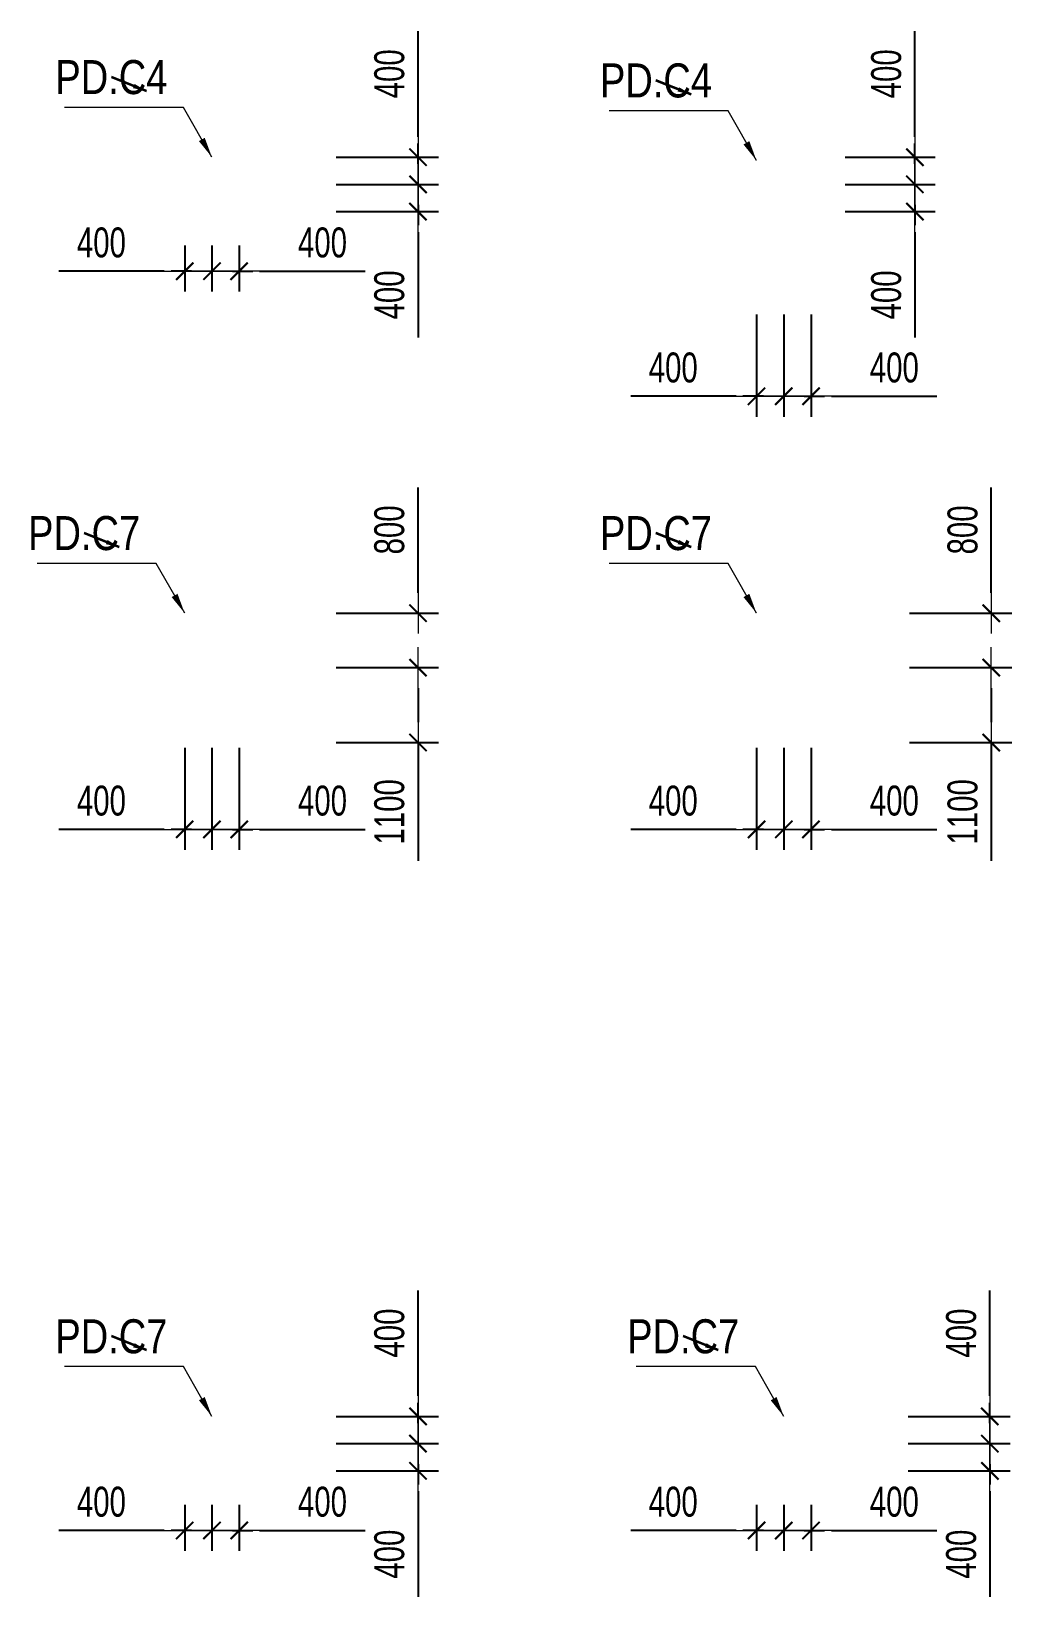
# Model space of a CAD drawing. Header units: millimetres. Extents: x -259680 to 286077, y 2206 to 90611.
# Drawn here: x 196746 to 211148, y 25951 to 48949 of the extents above; entities that cross this region are included whole.
import ezdxf
from ezdxf.enums import TextEntityAlignment as Align

# ---------------------------------------------------------------- set-up
doc = ezdxf.new("R2010")
doc.units = ezdxf.units.MM
doc.layers.get('Defpoints').update_dxf_attribs({"color": 151, "lineweight": 9})
for name, color, linetype, lineweight in [('$0$C1', 20, 'Continuous', 35), ('$1$NDC_S_ANNO', 7, 'Continuous', 20), ('$1$NDC_S_DIM', 1, 'Continuous', 15), ('NDC_S_DIM', 1, 'Continuous', 15)]:
    doc.layers.add(name, color=color, linetype=linetype, lineweight=lineweight)
doc.styles.add('$1$NDC_DIM', font='', dxfattribs={"width": 0.75})
doc.styles.add('$2$ARIAL', font='arial.ttf', dxfattribs={"width": 0.8})
doc.styles.add('NDC_DIM', font='', dxfattribs={"width": 0.75})
doc.styles.get('$1$NDC_DIM').set_extended_font_data('Dotum')
doc.styles.get('NDC_DIM').set_extended_font_data('Dotum')
doc.dimstyles.new('$0$NDC_dim_150', dxfattribs={"dimscale": 150, "dimtxt": 2.2, "dimasz": 1.5, "dimexe": 1.5, "dimexo": 2.5, "dimgap": 1, "dimtad": 1, "dimdec": 0, "dimzin": 0, "dimdsep": 46, "dimtxsty": '$1$NDC_DIM', "dimblk": '$1$DIMMARK', "dimcen": 0.09, "dimdle": 1.2, "dimclrd": 1, "dimclre": 1, "dimclrt": 3, "dimadec": 0, "dimazin": 0, "dimtfac": 1, "dimtdec": 0, "dimtix": 1, "dimtofl": 0, "dimtmove": 0, "dimatfit": 3, "dimfxl": 0, "dimtolj": 1, "dimtzin": 0, "dimarcsym": 0})
doc.dimstyles.new('$1$NDC_dim_iso', dxfattribs={"dimtxt": 2.2, "dimasz": 1, "dimexe": 1.5, "dimexo": 2.5, "dimgap": 1, "dimtad": 1, "dimdec": 0, "dimzin": 0, "dimdsep": 46, "dimtxsty": '$1$NDC_DIM', "dimblk": '$1$DIMMARK', "dimcen": 0.09, "dimdle": 1.2, "dimclrd": 1, "dimclre": 1, "dimclrt": 3, "dimadec": 0, "dimazin": 0, "dimtfac": 1, "dimtdec": 0, "dimtix": 1, "dimtofl": 0, "dimtmove": 0, "dimatfit": 3, "dimfxl": 0, "dimtolj": 1, "dimtzin": 0, "dimarcsym": 0})
doc.dimstyles.new('NDC_dim_200', dxfattribs={"dimscale": 200, "dimtxt": 2.2, "dimasz": 1.5, "dimexe": 1.5, "dimexo": 2.5, "dimgap": 1, "dimtad": 1, "dimdec": 0, "dimzin": 0, "dimdsep": 46, "dimtxsty": 'NDC_DIM', "dimblk": 'DIMMARK', "dimcen": 0.09, "dimdle": 1.2, "dimclrd": 1, "dimclre": 1, "dimclrt": 3, "dimadec": 0, "dimazin": 0, "dimtfac": 1, "dimtdec": 0, "dimtix": 1, "dimtofl": 0, "dimtmove": 0, "dimatfit": 3, "dimfxl": 0, "dimtolj": 1, "dimtzin": 0, "dimarcsym": 0})

# ---------------------------------------------------------------- blocks, each defined once
blk = doc.blocks.new('$1$DIMMARK')
at = {"layer": '$1$NDC_S_DIM', "color": 1}
blk.add_line((-1.5, 0), (1, 0), dxfattribs=at)
at = {"layer": '$1$NDC_S_DIM', "color": 2, "const_width": 0.1}
blk.add_lwpolyline([(-0.424, -0.424), (0.424, 0.424)], dxfattribs=at)
blk = doc.blocks.new('DIMMARK')
at = {"layer": 'NDC_S_DIM', "color": 1}
blk.add_line((-1.5, 0), (1, 0), dxfattribs=at)
at = {"layer": 'NDC_S_DIM', "color": 2, "const_width": 0.1}
blk.add_lwpolyline([(-0.424, -0.424), (0.424, 0.424)], dxfattribs=at)
blk = doc.blocks.new('*D1610')
at = {"layer": 'Defpoints', "color": 0, "ltscale": 100, "transparency": 16777216}
for p in [(199400, 46300), (199800, 46300), (199800, 45424)]:
    blk.add_point(p, dxfattribs=at)
at = {"layer": 'NDC_S_DIM', "color": 1, "lineweight": -2, "ltscale": 100, "transparency": 16777216}
for p, q in [((199400, 45800), (199400, 45124)), ((199800, 45800), (199800, 45124)), ((199100, 45424), (198800, 45424)), ((200100, 45424), (201649, 45424))]:
    blk.add_line(p, q, dxfattribs=at)
at = {"layer": 'NDC_S_DIM', "color": 1, "lineweight": -2, "ltscale": 100, "transparency": 16777216, "xscale": 300, "yscale": 300, "zscale": 300}
blk.add_blockref('DIMMARK', (199400, 45424), dxfattribs=at)
at = {"layer": 'NDC_S_DIM', "color": 1, "lineweight": -2, "ltscale": 100, "transparency": 16777216, "xscale": 300, "yscale": 300, "zscale": 300, "rotation": 180}
blk.add_blockref('DIMMARK', (199800, 45424), dxfattribs=at)
at = {"layer": 'NDC_S_DIM', "color": 3, "ltscale": 100, "transparency": 16777216, "insert": (201024, 45844), "char_height": 440, "attachment_point": 5, "style": 'NDC_DIM'}
blk.add_mtext('\\A1;400', dxfattribs=at)
blk = doc.blocks.new('*D1611')
at = {"layer": 'Defpoints', "color": 0, "ltscale": 100, "transparency": 16777216}
for p in [(199000, 46300), (199400, 46300), (199400, 45424)]:
    blk.add_point(p, dxfattribs=at)
at = {"layer": 'NDC_S_DIM', "color": 1, "lineweight": -2, "ltscale": 100, "transparency": 16777216}
for p, q in [((199000, 45800), (199000, 45124)), ((199400, 45800), (199400, 45124)), ((198700, 45424), (197151, 45424)), ((199700, 45424), (200000, 45424))]:
    blk.add_line(p, q, dxfattribs=at)
at = {"layer": 'NDC_S_DIM', "color": 1, "lineweight": -2, "ltscale": 100, "transparency": 16777216, "xscale": 300, "yscale": 300, "zscale": 300}
blk.add_blockref('DIMMARK', (199000, 45424), dxfattribs=at)
at = {"layer": 'NDC_S_DIM', "color": 1, "lineweight": -2, "ltscale": 100, "transparency": 16777216, "xscale": 300, "yscale": 300, "zscale": 300, "rotation": 180}
blk.add_blockref('DIMMARK', (199400, 45424), dxfattribs=at)
at = {"layer": 'NDC_S_DIM', "color": 3, "ltscale": 100, "transparency": 16777216, "insert": (197776, 45844), "char_height": 440, "attachment_point": 5, "style": 'NDC_DIM'}
blk.add_mtext('\\A1;400', dxfattribs=at)
blk = doc.blocks.new('*D1612')
at = {"layer": 'Defpoints', "color": 0, "ltscale": 100, "transparency": 16777216}
for p in [(199800, 47100), (202427, 47100), (199800, 46700)]:
    blk.add_point(p, dxfattribs=at)
at = {"layer": 'NDC_S_DIM', "color": 1, "lineweight": -2, "ltscale": 100, "transparency": 16777216}
for p, q in [((202427, 47400), (202427, 48949)), ((201227, 47100), (202727, 47100)), ((201227, 46700), (202727, 46700)), ((202427, 46400), (202427, 46100))]:
    blk.add_line(p, q, dxfattribs=at)
at = {"layer": 'NDC_S_DIM', "color": 1, "lineweight": -2, "ltscale": 100, "transparency": 16777216, "xscale": 300, "yscale": 300, "zscale": 300}
for p, rotation in [((202427, 47100), 270), ((202427, 46700), 90)]:
    blk.add_blockref('DIMMARK', p, dxfattribs=dict(at, rotation=rotation))
at = {"layer": 'NDC_S_DIM', "color": 3, "ltscale": 100, "transparency": 16777216, "insert": (202007, 48324), "char_height": 440, "attachment_point": 5, "rotation": 90, "style": 'NDC_DIM'}
blk.add_mtext('\\A1;400', dxfattribs=at)
blk = doc.blocks.new('*D1613')
at = {"layer": 'Defpoints', "color": 0, "ltscale": 100, "transparency": 16777216}
for p in [(199800, 46700), (202427, 46700), (199800, 46300)]:
    blk.add_point(p, dxfattribs=at)
at = {"layer": 'NDC_S_DIM', "color": 1, "lineweight": -2, "ltscale": 100, "transparency": 16777216}
for p, q in [((202427, 47000), (202427, 47300)), ((201227, 46700), (202727, 46700)), ((201227, 46300), (202727, 46300)), ((202427, 46000), (202427, 44451))]:
    blk.add_line(p, q, dxfattribs=at)
at = {"layer": 'NDC_S_DIM', "color": 1, "lineweight": -2, "ltscale": 100, "transparency": 16777216, "xscale": 300, "yscale": 300, "zscale": 300}
for p, rotation in [((202427, 46700), 270), ((202427, 46300), 90)]:
    blk.add_blockref('DIMMARK', p, dxfattribs=dict(at, rotation=rotation))
at = {"layer": 'NDC_S_DIM', "color": 3, "ltscale": 100, "transparency": 16777216, "insert": (202007, 45076), "char_height": 440, "attachment_point": 5, "rotation": 90, "style": 'NDC_DIM'}
blk.add_mtext('\\A1;400', dxfattribs=at)
blk = doc.blocks.new('*D1614')
at = {"layer": 'Defpoints', "color": 0, "ltscale": 100, "transparency": 16777216}
for p in [(208200, 47100), (209726, 47100), (208200, 46700)]:
    blk.add_point(p, dxfattribs=at)
at = {"layer": 'NDC_S_DIM', "color": 1, "lineweight": -2, "ltscale": 100, "transparency": 16777216}
for p, q in [((209726, 47400), (209726, 48949)), ((208700, 47100), (210026, 47100)), ((208700, 46700), (210026, 46700)), ((209726, 46400), (209726, 46100))]:
    blk.add_line(p, q, dxfattribs=at)
at = {"layer": 'NDC_S_DIM', "color": 1, "lineweight": -2, "ltscale": 100, "transparency": 16777216, "xscale": 300, "yscale": 300, "zscale": 300}
for p, rotation in [((209726, 47100), 270), ((209726, 46700), 90)]:
    blk.add_blockref('DIMMARK', p, dxfattribs=dict(at, rotation=rotation))
at = {"layer": 'NDC_S_DIM', "color": 3, "ltscale": 100, "transparency": 16777216, "insert": (209306, 48324), "char_height": 440, "attachment_point": 5, "rotation": 90, "style": 'NDC_DIM'}
blk.add_mtext('\\A1;400', dxfattribs=at)
blk = doc.blocks.new('*D1615')
at = {"layer": 'Defpoints', "color": 0, "ltscale": 100, "transparency": 16777216}
for p in [(208200, 46700), (209726, 46700), (208200, 46300)]:
    blk.add_point(p, dxfattribs=at)
at = {"layer": 'NDC_S_DIM', "color": 1, "lineweight": -2, "ltscale": 100, "transparency": 16777216}
for p, q in [((209726, 47000), (209726, 47300)), ((208700, 46700), (210026, 46700)), ((208700, 46300), (210026, 46300)), ((209726, 46000), (209726, 44451))]:
    blk.add_line(p, q, dxfattribs=at)
at = {"layer": 'NDC_S_DIM', "color": 1, "lineweight": -2, "ltscale": 100, "transparency": 16777216, "xscale": 300, "yscale": 300, "zscale": 300}
for p, rotation in [((209726, 46700), 270), ((209726, 46300), 90)]:
    blk.add_blockref('DIMMARK', p, dxfattribs=dict(at, rotation=rotation))
at = {"layer": 'NDC_S_DIM', "color": 3, "ltscale": 100, "transparency": 16777216, "insert": (209306, 45076), "char_height": 440, "attachment_point": 5, "rotation": 90, "style": 'NDC_DIM'}
blk.add_mtext('\\A1;400', dxfattribs=at)
blk = doc.blocks.new('*D1616')
at = {"layer": 'Defpoints', "color": 0, "ltscale": 100, "transparency": 16777216}
for p in [(207800, 39600), (208200, 39600), (208200, 37224)]:
    blk.add_point(p, dxfattribs=at)
at = {"layer": 'NDC_S_DIM', "color": 1, "lineweight": -2, "ltscale": 100, "transparency": 16777216}
for p, q in [((207800, 38424), (207800, 36924)), ((208200, 38424), (208200, 36924)), ((207500, 37224), (207200, 37224)), ((208500, 37224), (210049, 37224))]:
    blk.add_line(p, q, dxfattribs=at)
at = {"layer": 'NDC_S_DIM', "color": 1, "lineweight": -2, "ltscale": 100, "transparency": 16777216, "xscale": 300, "yscale": 300, "zscale": 300}
blk.add_blockref('DIMMARK', (207800, 37224), dxfattribs=at)
at = {"layer": 'NDC_S_DIM', "color": 1, "lineweight": -2, "ltscale": 100, "transparency": 16777216, "xscale": 300, "yscale": 300, "zscale": 300, "rotation": 180}
blk.add_blockref('DIMMARK', (208200, 37224), dxfattribs=at)
at = {"layer": 'NDC_S_DIM', "color": 3, "ltscale": 100, "transparency": 16777216, "insert": (209424, 37644), "char_height": 440, "attachment_point": 5, "style": 'NDC_DIM'}
blk.add_mtext('\\A1;400', dxfattribs=at)
blk = doc.blocks.new('*D1617')
at = {"layer": 'Defpoints', "color": 0, "ltscale": 100, "transparency": 16777216}
for p in [(207400, 39600), (207800, 39600), (207800, 37224)]:
    blk.add_point(p, dxfattribs=at)
at = {"layer": 'NDC_S_DIM', "color": 1, "lineweight": -2, "ltscale": 100, "transparency": 16777216}
for p, q in [((207400, 38424), (207400, 36924)), ((207800, 38424), (207800, 36924)), ((207100, 37224), (205551, 37224)), ((208100, 37224), (208400, 37224))]:
    blk.add_line(p, q, dxfattribs=at)
at = {"layer": 'NDC_S_DIM', "color": 1, "lineweight": -2, "ltscale": 100, "transparency": 16777216, "xscale": 300, "yscale": 300, "zscale": 300}
blk.add_blockref('DIMMARK', (207400, 37224), dxfattribs=at)
at = {"layer": 'NDC_S_DIM', "color": 1, "lineweight": -2, "ltscale": 100, "transparency": 16777216, "xscale": 300, "yscale": 300, "zscale": 300, "rotation": 180}
blk.add_blockref('DIMMARK', (207800, 37224), dxfattribs=at)
at = {"layer": 'NDC_S_DIM', "color": 3, "ltscale": 100, "transparency": 16777216, "insert": (206176, 37644), "char_height": 440, "attachment_point": 5, "style": 'NDC_DIM'}
blk.add_mtext('\\A1;400', dxfattribs=at)
blk = doc.blocks.new('*D1618')
at = {"layer": 'Defpoints', "color": 0, "ltscale": 100, "transparency": 16777216}
for p in [(199400, 39600), (199800, 39600), (199800, 37224)]:
    blk.add_point(p, dxfattribs=at)
at = {"layer": 'NDC_S_DIM', "color": 1, "lineweight": -2, "ltscale": 100, "transparency": 16777216}
for p, q in [((199400, 38424), (199400, 36924)), ((199800, 38424), (199800, 36924)), ((199100, 37224), (198800, 37224)), ((200100, 37224), (201649, 37224))]:
    blk.add_line(p, q, dxfattribs=at)
at = {"layer": 'NDC_S_DIM', "color": 1, "lineweight": -2, "ltscale": 100, "transparency": 16777216, "xscale": 300, "yscale": 300, "zscale": 300}
blk.add_blockref('DIMMARK', (199400, 37224), dxfattribs=at)
at = {"layer": 'NDC_S_DIM', "color": 1, "lineweight": -2, "ltscale": 100, "transparency": 16777216, "xscale": 300, "yscale": 300, "zscale": 300, "rotation": 180}
blk.add_blockref('DIMMARK', (199800, 37224), dxfattribs=at)
at = {"layer": 'NDC_S_DIM', "color": 3, "ltscale": 100, "transparency": 16777216, "insert": (201024, 37644), "char_height": 440, "attachment_point": 5, "style": 'NDC_DIM'}
blk.add_mtext('\\A1;400', dxfattribs=at)
blk = doc.blocks.new('*D1619')
at = {"layer": 'Defpoints', "color": 0, "ltscale": 100, "transparency": 16777216}
for p in [(199000, 39600), (199400, 39600), (199400, 37224)]:
    blk.add_point(p, dxfattribs=at)
at = {"layer": 'NDC_S_DIM', "color": 1, "lineweight": -2, "ltscale": 100, "transparency": 16777216}
for p, q in [((199000, 38424), (199000, 36924)), ((199400, 38424), (199400, 36924)), ((198700, 37224), (197151, 37224)), ((199700, 37224), (200000, 37224))]:
    blk.add_line(p, q, dxfattribs=at)
at = {"layer": 'NDC_S_DIM', "color": 1, "lineweight": -2, "ltscale": 100, "transparency": 16777216, "xscale": 300, "yscale": 300, "zscale": 300}
blk.add_blockref('DIMMARK', (199000, 37224), dxfattribs=at)
at = {"layer": 'NDC_S_DIM', "color": 1, "lineweight": -2, "ltscale": 100, "transparency": 16777216, "xscale": 300, "yscale": 300, "zscale": 300, "rotation": 180}
blk.add_blockref('DIMMARK', (199400, 37224), dxfattribs=at)
at = {"layer": 'NDC_S_DIM', "color": 3, "ltscale": 100, "transparency": 16777216, "insert": (197776, 37644), "char_height": 440, "attachment_point": 5, "style": 'NDC_DIM'}
blk.add_mtext('\\A1;400', dxfattribs=at)
blk = doc.blocks.new('*D1620')
at = {"layer": 'Defpoints', "color": 0, "ltscale": 100, "transparency": 16777216}
for p in [(199800, 40400), (202427, 40400), (199800, 39600)]:
    blk.add_point(p, dxfattribs=at)
at = {"layer": 'NDC_S_DIM', "color": 1, "lineweight": -2, "ltscale": 100, "transparency": 16777216}
for p, q in [((202427, 40700), (202427, 42249)), ((201227, 40400), (202727, 40400)), ((201227, 39600), (202727, 39600)), ((202427, 39300), (202427, 39000))]:
    blk.add_line(p, q, dxfattribs=at)
at = {"layer": 'NDC_S_DIM', "color": 1, "lineweight": -2, "ltscale": 100, "transparency": 16777216, "xscale": 300, "yscale": 300, "zscale": 300}
for p, rotation in [((202427, 40400), 270), ((202427, 39600), 90)]:
    blk.add_blockref('DIMMARK', p, dxfattribs=dict(at, rotation=rotation))
at = {"layer": 'NDC_S_DIM', "color": 3, "ltscale": 100, "transparency": 16777216, "insert": (202007, 41624), "char_height": 440, "attachment_point": 5, "rotation": 90, "style": 'NDC_DIM'}
blk.add_mtext('\\A1;800', dxfattribs=at)
blk = doc.blocks.new('*D1621')
at = {"layer": 'Defpoints', "color": 0, "ltscale": 100, "transparency": 16777216}
for p in [(199800, 39600), (202427, 39600), (199800, 38500)]:
    blk.add_point(p, dxfattribs=at)
at = {"layer": 'NDC_S_DIM', "color": 1, "lineweight": -2, "ltscale": 100, "transparency": 16777216}
for p, q in [((201227, 39600), (202727, 39600)), ((202427, 39300), (202427, 38800)), ((201227, 38500), (202727, 38500)), ((202427, 38500), (202427, 36763))]:
    blk.add_line(p, q, dxfattribs=at)
at = {"layer": 'NDC_S_DIM', "color": 1, "lineweight": -2, "ltscale": 100, "transparency": 16777216, "xscale": 300, "yscale": 300, "zscale": 300}
for p, rotation in [((202427, 39600), 90), ((202427, 38500), 270)]:
    blk.add_blockref('DIMMARK', p, dxfattribs=dict(at, rotation=rotation))
at = {"layer": 'NDC_S_DIM', "color": 3, "ltscale": 100, "transparency": 16777216, "insert": (202007, 37481), "char_height": 440, "attachment_point": 5, "rotation": 90, "style": 'NDC_DIM'}
blk.add_mtext('\\A1;1100', dxfattribs=at)
blk = doc.blocks.new('*D1622')
at = {"layer": 'Defpoints', "color": 0, "ltscale": 100, "transparency": 16777216}
for p in [(199400, 27800), (199800, 27800), (199800, 26924)]:
    blk.add_point(p, dxfattribs=at)
at = {"layer": 'NDC_S_DIM', "color": 1, "lineweight": -2, "ltscale": 100, "transparency": 16777216}
for p, q in [((199400, 27300), (199400, 26624)), ((199800, 27300), (199800, 26624)), ((199100, 26924), (198800, 26924)), ((200100, 26924), (201649, 26924))]:
    blk.add_line(p, q, dxfattribs=at)
at = {"layer": 'NDC_S_DIM', "color": 1, "lineweight": -2, "ltscale": 100, "transparency": 16777216, "xscale": 300, "yscale": 300, "zscale": 300}
blk.add_blockref('DIMMARK', (199400, 26924), dxfattribs=at)
at = {"layer": 'NDC_S_DIM', "color": 1, "lineweight": -2, "ltscale": 100, "transparency": 16777216, "xscale": 300, "yscale": 300, "zscale": 300, "rotation": 180}
blk.add_blockref('DIMMARK', (199800, 26924), dxfattribs=at)
at = {"layer": 'NDC_S_DIM', "color": 3, "ltscale": 100, "transparency": 16777216, "insert": (201024, 27344), "char_height": 440, "attachment_point": 5, "style": 'NDC_DIM'}
blk.add_mtext('\\A1;400', dxfattribs=at)
blk = doc.blocks.new('*D1623')
at = {"layer": 'Defpoints', "color": 0, "ltscale": 100, "transparency": 16777216}
for p in [(199000, 27800), (199400, 27800), (199400, 26924)]:
    blk.add_point(p, dxfattribs=at)
at = {"layer": 'NDC_S_DIM', "color": 1, "lineweight": -2, "ltscale": 100, "transparency": 16777216}
for p, q in [((199000, 27300), (199000, 26624)), ((199400, 27300), (199400, 26624)), ((198700, 26924), (197151, 26924)), ((199700, 26924), (200000, 26924))]:
    blk.add_line(p, q, dxfattribs=at)
at = {"layer": 'NDC_S_DIM', "color": 1, "lineweight": -2, "ltscale": 100, "transparency": 16777216, "xscale": 300, "yscale": 300, "zscale": 300}
blk.add_blockref('DIMMARK', (199000, 26924), dxfattribs=at)
at = {"layer": 'NDC_S_DIM', "color": 1, "lineweight": -2, "ltscale": 100, "transparency": 16777216, "xscale": 300, "yscale": 300, "zscale": 300, "rotation": 180}
blk.add_blockref('DIMMARK', (199400, 26924), dxfattribs=at)
at = {"layer": 'NDC_S_DIM', "color": 3, "ltscale": 100, "transparency": 16777216, "insert": (197776, 27344), "char_height": 440, "attachment_point": 5, "style": 'NDC_DIM'}
blk.add_mtext('\\A1;400', dxfattribs=at)
blk = doc.blocks.new('*D1624')
at = {"layer": 'Defpoints', "color": 0, "ltscale": 100, "transparency": 16777216}
for p in [(199800, 28600), (202427, 28600), (199800, 28200)]:
    blk.add_point(p, dxfattribs=at)
at = {"layer": 'NDC_S_DIM', "color": 1, "lineweight": -2, "ltscale": 100, "transparency": 16777216}
for p, q in [((202427, 28900), (202427, 30449)), ((201227, 28600), (202727, 28600)), ((201227, 28200), (202727, 28200)), ((202427, 27900), (202427, 27600))]:
    blk.add_line(p, q, dxfattribs=at)
at = {"layer": 'NDC_S_DIM', "color": 1, "lineweight": -2, "ltscale": 100, "transparency": 16777216, "xscale": 300, "yscale": 300, "zscale": 300}
for p, rotation in [((202427, 28600), 270), ((202427, 28200), 90)]:
    blk.add_blockref('DIMMARK', p, dxfattribs=dict(at, rotation=rotation))
at = {"layer": 'NDC_S_DIM', "color": 3, "ltscale": 100, "transparency": 16777216, "insert": (202007, 29824), "char_height": 440, "attachment_point": 5, "rotation": 90, "style": 'NDC_DIM'}
blk.add_mtext('\\A1;400', dxfattribs=at)
blk = doc.blocks.new('*D1625')
at = {"layer": 'Defpoints', "color": 0, "ltscale": 100, "transparency": 16777216}
for p in [(199800, 28200), (202427, 28200), (199800, 27800)]:
    blk.add_point(p, dxfattribs=at)
at = {"layer": 'NDC_S_DIM', "color": 1, "lineweight": -2, "ltscale": 100, "transparency": 16777216}
for p, q in [((202427, 28500), (202427, 28800)), ((201227, 28200), (202727, 28200)), ((201227, 27800), (202727, 27800)), ((202427, 27500), (202427, 25951))]:
    blk.add_line(p, q, dxfattribs=at)
at = {"layer": 'NDC_S_DIM', "color": 1, "lineweight": -2, "ltscale": 100, "transparency": 16777216, "xscale": 300, "yscale": 300, "zscale": 300}
for p, rotation in [((202427, 28200), 270), ((202427, 27800), 90)]:
    blk.add_blockref('DIMMARK', p, dxfattribs=dict(at, rotation=rotation))
at = {"layer": 'NDC_S_DIM', "color": 3, "ltscale": 100, "transparency": 16777216, "insert": (202007, 26576), "char_height": 440, "attachment_point": 5, "rotation": 90, "style": 'NDC_DIM'}
blk.add_mtext('\\A1;400', dxfattribs=at)
blk = doc.blocks.new('*D1626')
at = {"layer": 'Defpoints', "color": 0, "ltscale": 100, "transparency": 16777216}
for p in [(207800, 27800), (208200, 27800), (208200, 26924)]:
    blk.add_point(p, dxfattribs=at)
at = {"layer": 'NDC_S_DIM', "color": 1, "lineweight": -2, "ltscale": 100, "transparency": 16777216}
for p, q in [((207800, 27300), (207800, 26624)), ((208200, 27300), (208200, 26624)), ((207500, 26924), (207200, 26924)), ((208500, 26924), (210049, 26924))]:
    blk.add_line(p, q, dxfattribs=at)
at = {"layer": 'NDC_S_DIM', "color": 1, "lineweight": -2, "ltscale": 100, "transparency": 16777216, "xscale": 300, "yscale": 300, "zscale": 300}
blk.add_blockref('DIMMARK', (207800, 26924), dxfattribs=at)
at = {"layer": 'NDC_S_DIM', "color": 1, "lineweight": -2, "ltscale": 100, "transparency": 16777216, "xscale": 300, "yscale": 300, "zscale": 300, "rotation": 180}
blk.add_blockref('DIMMARK', (208200, 26924), dxfattribs=at)
at = {"layer": 'NDC_S_DIM', "color": 3, "ltscale": 100, "transparency": 16777216, "insert": (209424, 27344), "char_height": 440, "attachment_point": 5, "style": 'NDC_DIM'}
blk.add_mtext('\\A1;400', dxfattribs=at)
blk = doc.blocks.new('*D1627')
at = {"layer": 'Defpoints', "color": 0, "ltscale": 100, "transparency": 16777216}
for p in [(207400, 27800), (207800, 27800), (207800, 26924)]:
    blk.add_point(p, dxfattribs=at)
at = {"layer": 'NDC_S_DIM', "color": 1, "lineweight": -2, "ltscale": 100, "transparency": 16777216}
for p, q in [((207400, 27300), (207400, 26624)), ((207800, 27300), (207800, 26624)), ((207100, 26924), (205551, 26924)), ((208100, 26924), (208400, 26924))]:
    blk.add_line(p, q, dxfattribs=at)
at = {"layer": 'NDC_S_DIM', "color": 1, "lineweight": -2, "ltscale": 100, "transparency": 16777216, "xscale": 300, "yscale": 300, "zscale": 300}
blk.add_blockref('DIMMARK', (207400, 26924), dxfattribs=at)
at = {"layer": 'NDC_S_DIM', "color": 1, "lineweight": -2, "ltscale": 100, "transparency": 16777216, "xscale": 300, "yscale": 300, "zscale": 300, "rotation": 180}
blk.add_blockref('DIMMARK', (207800, 26924), dxfattribs=at)
at = {"layer": 'NDC_S_DIM', "color": 3, "ltscale": 100, "transparency": 16777216, "insert": (206176, 27344), "char_height": 440, "attachment_point": 5, "style": 'NDC_DIM'}
blk.add_mtext('\\A1;400', dxfattribs=at)
blk = doc.blocks.new('*D1628')
at = {"layer": 'Defpoints', "color": 0, "ltscale": 100, "transparency": 16777216}
for p in [(208200, 28600), (210827, 28600), (208200, 28200)]:
    blk.add_point(p, dxfattribs=at)
at = {"layer": 'NDC_S_DIM', "color": 1, "lineweight": -2, "ltscale": 100, "transparency": 16777216}
for p, q in [((210827, 28900), (210827, 30449)), ((209627, 28600), (211127, 28600)), ((209627, 28200), (211127, 28200)), ((210827, 27900), (210827, 27600))]:
    blk.add_line(p, q, dxfattribs=at)
at = {"layer": 'NDC_S_DIM', "color": 1, "lineweight": -2, "ltscale": 100, "transparency": 16777216, "xscale": 300, "yscale": 300, "zscale": 300}
for p, rotation in [((210827, 28600), 270), ((210827, 28200), 90)]:
    blk.add_blockref('DIMMARK', p, dxfattribs=dict(at, rotation=rotation))
at = {"layer": 'NDC_S_DIM', "color": 3, "ltscale": 100, "transparency": 16777216, "insert": (210407, 29824), "char_height": 440, "attachment_point": 5, "rotation": 90, "style": 'NDC_DIM'}
blk.add_mtext('\\A1;400', dxfattribs=at)
blk = doc.blocks.new('*D1629')
at = {"layer": 'Defpoints', "color": 0, "ltscale": 100, "transparency": 16777216}
for p in [(208200, 28200), (210827, 28200), (208200, 27800)]:
    blk.add_point(p, dxfattribs=at)
at = {"layer": 'NDC_S_DIM', "color": 1, "lineweight": -2, "ltscale": 100, "transparency": 16777216}
for p, q in [((210827, 28500), (210827, 28800)), ((209627, 28200), (211127, 28200)), ((209627, 27800), (211127, 27800)), ((210827, 27500), (210827, 25951))]:
    blk.add_line(p, q, dxfattribs=at)
at = {"layer": 'NDC_S_DIM', "color": 1, "lineweight": -2, "ltscale": 100, "transparency": 16777216, "xscale": 300, "yscale": 300, "zscale": 300}
for p, rotation in [((210827, 28200), 270), ((210827, 27800), 90)]:
    blk.add_blockref('DIMMARK', p, dxfattribs=dict(at, rotation=rotation))
at = {"layer": 'NDC_S_DIM', "color": 3, "ltscale": 100, "transparency": 16777216, "insert": (210407, 26576), "char_height": 440, "attachment_point": 5, "rotation": 90, "style": 'NDC_DIM'}
blk.add_mtext('\\A1;400', dxfattribs=at)
blk = doc.blocks.new('*D1990')
at = {"layer": 'Defpoints', "color": 0, "ltscale": 100, "transparency": 16777216}
for p in [(207800, 46300), (208200, 46300), (208200, 43587)]:
    blk.add_point(p, dxfattribs=at)
at = {"layer": 'NDC_S_DIM', "color": 1, "lineweight": -2, "ltscale": 100, "transparency": 16777216}
for p, q in [((207800, 44787), (207800, 43287)), ((208200, 44787), (208200, 43287)), ((207500, 43587), (207200, 43587)), ((208500, 43587), (210049, 43587))]:
    blk.add_line(p, q, dxfattribs=at)
at = {"layer": 'NDC_S_DIM', "color": 1, "lineweight": -2, "ltscale": 100, "transparency": 16777216, "xscale": 300, "yscale": 300, "zscale": 300}
blk.add_blockref('DIMMARK', (207800, 43587), dxfattribs=at)
at = {"layer": 'NDC_S_DIM', "color": 1, "lineweight": -2, "ltscale": 100, "transparency": 16777216, "xscale": 300, "yscale": 300, "zscale": 300, "rotation": 180}
blk.add_blockref('DIMMARK', (208200, 43587), dxfattribs=at)
at = {"layer": 'NDC_S_DIM', "color": 3, "ltscale": 100, "transparency": 16777216, "insert": (209424, 44007), "char_height": 440, "attachment_point": 5, "style": 'NDC_DIM'}
blk.add_mtext('\\A1;400', dxfattribs=at)
blk = doc.blocks.new('*D1991')
at = {"layer": 'Defpoints', "color": 0, "ltscale": 100, "transparency": 16777216}
for p in [(207400, 46300), (207800, 46300), (207800, 43587)]:
    blk.add_point(p, dxfattribs=at)
at = {"layer": 'NDC_S_DIM', "color": 1, "lineweight": -2, "ltscale": 100, "transparency": 16777216}
for p, q in [((207400, 44787), (207400, 43287)), ((207800, 44787), (207800, 43287)), ((207100, 43587), (205551, 43587)), ((208100, 43587), (208400, 43587))]:
    blk.add_line(p, q, dxfattribs=at)
at = {"layer": 'NDC_S_DIM', "color": 1, "lineweight": -2, "ltscale": 100, "transparency": 16777216, "xscale": 300, "yscale": 300, "zscale": 300}
blk.add_blockref('DIMMARK', (207400, 43587), dxfattribs=at)
at = {"layer": 'NDC_S_DIM', "color": 1, "lineweight": -2, "ltscale": 100, "transparency": 16777216, "xscale": 300, "yscale": 300, "zscale": 300, "rotation": 180}
blk.add_blockref('DIMMARK', (207800, 43587), dxfattribs=at)
at = {"layer": 'NDC_S_DIM', "color": 3, "ltscale": 100, "transparency": 16777216, "insert": (206176, 44007), "char_height": 440, "attachment_point": 5, "style": 'NDC_DIM'}
blk.add_mtext('\\A1;400', dxfattribs=at)
blk = doc.blocks.new('*D1994')
at = {"layer": 'Defpoints', "color": 0, "ltscale": 100, "transparency": 16777216}
for p in [(208200, 40400), (210848, 40400), (208200, 39600)]:
    blk.add_point(p, dxfattribs=at)
at = {"layer": 'NDC_S_DIM', "color": 1, "lineweight": -2, "ltscale": 100, "transparency": 16777216}
for p, q in [((210848, 40700), (210848, 42249)), ((209648, 40400), (211148, 40400)), ((209648, 39600), (211148, 39600)), ((210848, 39300), (210848, 39000))]:
    blk.add_line(p, q, dxfattribs=at)
at = {"layer": 'NDC_S_DIM', "color": 1, "lineweight": -2, "ltscale": 100, "transparency": 16777216, "xscale": 300, "yscale": 300, "zscale": 300}
for p, rotation in [((210848, 40400), 270), ((210848, 39600), 90)]:
    blk.add_blockref('DIMMARK', p, dxfattribs=dict(at, rotation=rotation))
at = {"layer": 'NDC_S_DIM', "color": 3, "ltscale": 100, "transparency": 16777216, "insert": (210428, 41624), "char_height": 440, "attachment_point": 5, "rotation": 90, "style": 'NDC_DIM'}
blk.add_mtext('\\A1;800', dxfattribs=at)
blk = doc.blocks.new('*D1995')
at = {"layer": 'Defpoints', "color": 0, "ltscale": 100, "transparency": 16777216}
for p in [(208200, 39600), (210848, 39600), (208200, 38500)]:
    blk.add_point(p, dxfattribs=at)
at = {"layer": 'NDC_S_DIM', "color": 1, "lineweight": -2, "ltscale": 100, "transparency": 16777216}
for p, q in [((209648, 39600), (211148, 39600)), ((210848, 39300), (210848, 38800)), ((209648, 38500), (211148, 38500)), ((210848, 38500), (210848, 36763))]:
    blk.add_line(p, q, dxfattribs=at)
at = {"layer": 'NDC_S_DIM', "color": 1, "lineweight": -2, "ltscale": 100, "transparency": 16777216, "xscale": 300, "yscale": 300, "zscale": 300}
for p, rotation in [((210848, 39600), 90), ((210848, 38500), 270)]:
    blk.add_blockref('DIMMARK', p, dxfattribs=dict(at, rotation=rotation))
at = {"layer": 'NDC_S_DIM', "color": 3, "ltscale": 100, "transparency": 16777216, "insert": (210428, 37481), "char_height": 440, "attachment_point": 5, "rotation": 90, "style": 'NDC_DIM'}
blk.add_mtext('\\A1;1100', dxfattribs=at)
blk = doc.blocks.new('*U212')
at = {"layer": '$1$NDC_S_ANNO', "ltscale": 0.8, "style": '$2$ARIAL', "width": 0.8, "flags": 1}
blk.add_attdef('CHU_THICH', text='', height=2.5, dxfattribs=at).set_placement((0, 0), align=Align.MIDDLE_CENTER)
at = {"layer": '$1$NDC_S_ANNO', "ltscale": 0.8, "style": '$2$ARIAL', "width": 0.8}
blk.add_attdef('TEN', text='', height=2.5, dxfattribs=at).set_placement((-2.58, 1.03), align=Align.MIDDLE_CENTER)
at = {"layer": 'Defpoints'}
blk.add_leader([(0, 0), (-2.58, 1.03)], dimstyle='$1$NDC_dim_iso', override={"dimgap": 0.625, "dimtad": 0}, dxfattribs=at)
blk = doc.blocks.new('$0$co t check')
at = {"layer": '$0$C1', "xscale": 200, "yscale": 200, "zscale": 200}
for p in [(196398, 48070), (204398, 48021)]:
    blk.add_blockref('*U212', p, dxfattribs=at).add_auto_attribs({'TEN': 'PD.C4'})
at = {"layer": '$0$C1', "color": 0, "xscale": 200, "yscale": 200, "zscale": 200}
for p in [(195998, 41371), (204398, 41371), (196398, 29571), (204798, 29571)]:
    blk.add_blockref('*U212', p, dxfattribs=at).add_auto_attribs({'TEN': 'PD.C7'})
at = {"layer": '$0$C1'}
for points in [[(197359, 47099), (196942, 47831), (195193, 47831)], [(205359, 47050), (204942, 47782), (203193, 47782)]]:
    blk.add_leader(points, dimstyle='$0$NDC_dim_150', override={"dimasz": 2, "dimgap": 1, "dimtad": 0}, dxfattribs=at)
at = {"layer": '$0$C1', "color": 0}
for points in [[(196959, 40400), (196542, 41132), (194793, 41132)], [(205359, 40400), (204942, 41132), (203193, 41132)], [(197359, 28600), (196942, 29332), (195193, 29332)], [(205759, 28600), (205342, 29332), (203593, 29332)]]:
    blk.add_leader(points, dimstyle='$0$NDC_dim_150', override={"dimasz": 2, "dimgap": 1, "dimtad": 0}, dxfattribs=at)

msp = doc.modelspace()

# ---------------------------------------------------------------- block references
at = {"layer": '$1$NDC_S_DIM'}
msp.add_blockref('$0$co t check', (2040.6, 0), dxfattribs=at)

# ---------------------------------------------------------------- dimensions: what is measured, and where the dimension line sits
at = {"layer": 'NDC_S_DIM', "ltscale": 100}
for base, p1, p2, picture, middle in [((202426.7, 47100), (199800, 46700), (199800, 47100), '*D1612', (202426.7, 48324.3)), ((209726.1, 47100), (208200, 46700), (208200, 47100), '*D1614', (209726.1, 48324.3)), ((202426.7, 46700), (199800, 46300), (199800, 46700), '*D1613', (202426.7, 45075.7)), ((209726.1, 46700), (208200, 46300), (208200, 46700), '*D1615', (209726.1, 45075.7)), ((202426.7, 40400), (199800, 39600), (199800, 40400), '*D1620', (202426.7, 41624.3)), ((210848, 40400), (208200, 39600), (208200, 40400), '*D1994', (210848, 41624.3)), ((202426.7, 39600), (199800, 38500), (199800, 39600), '*D1621', (202426.7, 37481.4)), ((210848, 39600), (208200, 38500), (208200, 39600), '*D1995', (210848, 37481.4)), ((202426.7, 28600), (199800, 28200), (199800, 28600), '*D1624', (202426.7, 29824.3)), ((210826.7, 28600), (208200, 28200), (208200, 28600), '*D1628', (210826.7, 29824.3)), ((202426.7, 28200), (199800, 27800), (199800, 28200), '*D1625', (202426.7, 26575.7)), ((210826.7, 28200), (208200, 27800), (208200, 28200), '*D1629', (210826.7, 26575.7))]:
    dim = msp.add_linear_dim(base=base, p1=p1, p2=p2, angle=90, dimstyle='NDC_dim_200', dxfattribs=at)
    dim.commit()
    dim.dimension.update_dxf_attribs({"geometry": picture, "text_midpoint": middle, "dimtype": 160})
for base, p1, p2, picture, middle in [((199400, 45424.4), (199000, 46300), (199400, 46300), '*D1611', (197775.7, 45424.4)), ((199800, 45424.4), (199400, 46300), (199800, 46300), '*D1610', (201024.3, 45424.4)), ((207800, 43587.3), (207400, 46300), (207800, 46300), '*D1991', (206175.7, 43587.3)), ((208200, 43587.3), (207800, 46300), (208200, 46300), '*D1990', (209424.3, 43587.3)), ((199400, 37224.4), (199000, 39600), (199400, 39600), '*D1619', (197775.7, 37224.4)), ((199800, 37224.4), (199400, 39600), (199800, 39600), '*D1618', (201024.3, 37224.4)), ((207800, 37224.4), (207400, 39600), (207800, 39600), '*D1617', (206175.7, 37224.4)), ((208200, 37224.4), (207800, 39600), (208200, 39600), '*D1616', (209424.3, 37224.4)), ((199400, 26924.4), (199000, 27800), (199400, 27800), '*D1623', (197775.7, 26924.4)), ((199800, 26924.4), (199400, 27800), (199800, 27800), '*D1622', (201024.3, 26924.4)), ((207800, 26924.4), (207400, 27800), (207800, 27800), '*D1627', (206175.7, 26924.4)), ((208200, 26924.4), (207800, 27800), (208200, 27800), '*D1626', (209424.3, 26924.4))]:
    dim = msp.add_linear_dim(base=base, p1=p1, p2=p2, dimstyle='NDC_dim_200', dxfattribs=at)
    dim.commit()
    dim.dimension.update_dxf_attribs({"geometry": picture, "text_midpoint": middle, "dimtype": 160})

doc.saveas('drawing.dxf')
